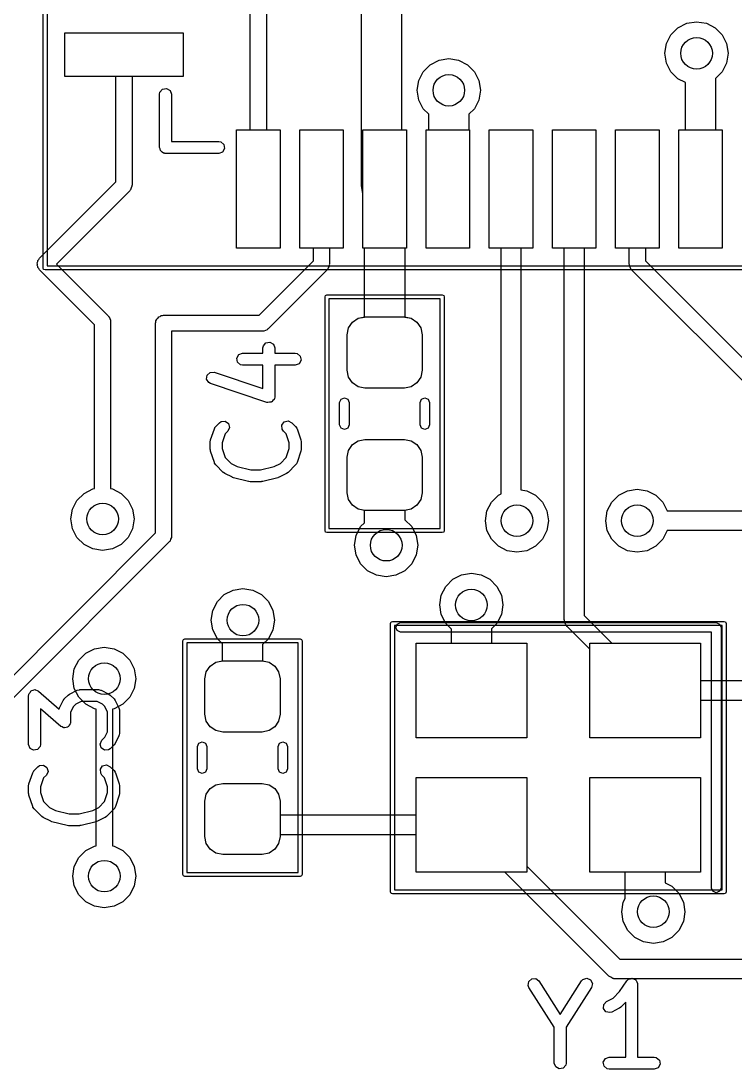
# Model space of a CAD drawing. Extents: x 96 to 198, y -147 to -47.
# Drawn here: x 132.69 to 141.74, y -132.94 to -119.67 of the extents above; entities that cross this region are included whole.
import ezdxf

# ---------------------------------------------------------------- set-up
doc = ezdxf.new("R2010")
doc.units = 0
doc.layers.add('BLACK', color=7, linetype='CONTINUOUS')

msp = doc.modelspace()

# ---------------------------------------------------------------- linework, layer by layer
at = {"layer": 'BLACK', "linetype": 'CONTINUOUS'}
for p, q in [((132.975, -122.8), (132.975, -109.4)), ((133.025, -109.425), (133.025, -122.775)), ((137.005, -121.759), (137.005, -117.364)), ((137.513, -117.872), (137.513, -121.05)), ((135.598, -121.05), (135.598, -118.3)), ((135.802, -118.342), (135.802, -121.05)), ((141.126, -119.702), (141.25, -119.682)), ((141.25, -119.682), (141.374, -119.702)), ((140.926, -119.847), (141.015, -119.759)), ((141.015, -119.759), (141.126, -119.702)), ((141.374, -119.702), (141.485, -119.759)), ((141.485, -119.759), (141.574, -119.847)), ((133.25, -120.375), (133.25, -119.825)), ((133.25, -119.825), (134.75, -119.825)), ((133.25, -120.375), (133.25, -119.825)), ((133.25, -119.825), (134.75, -119.825)), ((133.25, -120.375), (133.25, -119.825)), ((133.25, -119.825), (134.75, -119.825)), ((134.75, -119.825), (134.75, -120.375)), ((134.75, -119.825), (134.75, -120.375)), ((134.75, -119.825), (134.75, -120.375)), ((140.87, -119.959), (140.926, -119.847)), ((141.574, -119.847), (141.63, -119.959)), ((140.85, -120.082), (140.87, -119.959)), ((140.87, -120.206), (140.85, -120.082)), ((141.63, -119.959), (141.65, -120.082)), ((141.65, -120.082), (141.63, -120.206)), ((137.878, -120.227), (137.99, -120.17)), ((137.99, -120.17), (138.113, -120.15)), ((138.113, -120.15), (138.237, -120.17)), ((138.237, -120.17), (138.348, -120.227)), ((140.926, -120.318), (140.87, -120.206)), ((141.63, -120.206), (141.574, -120.318)), ((137.733, -120.427), (137.79, -120.315)), ((137.79, -120.315), (137.878, -120.227)), ((138.348, -120.227), (138.437, -120.315)), ((138.437, -120.315), (138.494, -120.427)), ((141.015, -120.406), (140.926, -120.318)), ((141.574, -120.318), (141.49, -120.401)), ((133.898, -120.375), (133.25, -120.375)), ((134.75, -120.375), (133.25, -120.375)), ((134.75, -120.375), (133.25, -120.375)), ((133.898, -121.708), (133.898, -120.375)), ((134.75, -120.375), (134.102, -120.375)), ((134.102, -120.375), (134.102, -121.75)), ((137.713, -120.55), (137.733, -120.427)), ((138.494, -120.427), (138.513, -120.55)), ((141.109, -120.454), (141.015, -120.406)), ((141.109, -121.05), (141.109, -120.454)), ((141.49, -120.401), (141.49, -121.05)), ((134.45, -120.6), (134.455, -120.574)), ((134.45, -121.275), (134.45, -120.6)), ((134.455, -120.574), (134.487, -120.535)), ((134.487, -120.535), (134.538, -120.526)), ((134.538, -120.526), (134.582, -120.552)), ((134.582, -120.552), (134.6, -120.6)), ((134.6, -120.6), (134.6, -121.2)), ((137.733, -120.674), (137.713, -120.55)), ((138.513, -120.55), (138.494, -120.674)), ((137.79, -120.786), (137.733, -120.674)), ((138.494, -120.674), (138.437, -120.786)), ((137.859, -120.855), (137.79, -120.786)), ((137.859, -121.05), (137.859, -120.855)), ((138.437, -120.786), (138.367, -120.855)), ((138.367, -120.855), (138.367, -121.05)), ((135.425, -122.55), (135.425, -121.05)), ((135.425, -121.05), (135.598, -121.05)), ((135.425, -122.55), (135.425, -121.05)), ((135.425, -121.05), (135.975, -121.05)), ((135.425, -122.55), (135.425, -121.05)), ((135.425, -121.05), (135.975, -121.05)), ((135.802, -121.05), (135.975, -121.05)), ((135.975, -121.05), (135.975, -122.55)), ((135.975, -121.05), (135.975, -122.55)), ((135.975, -121.05), (135.975, -122.55)), ((136.225, -122.55), (136.225, -121.05)), ((136.225, -121.05), (136.775, -121.05)), ((136.225, -122.55), (136.225, -121.05)), ((136.225, -121.05), (136.775, -121.05)), ((136.225, -122.55), (136.225, -121.05)), ((136.225, -121.05), (136.775, -121.05)), ((136.775, -121.05), (136.775, -122.55)), ((136.775, -121.05), (136.775, -122.55)), ((136.775, -121.05), (136.775, -122.55)), ((137.025, -122.55), (137.025, -121.05)), ((137.025, -121.05), (137.575, -121.05)), ((137.025, -122.55), (137.025, -121.05)), ((137.025, -121.05), (137.575, -121.05)), ((137.513, -121.05), (137.575, -121.05)), ((137.575, -121.05), (137.575, -122.55)), ((137.575, -121.05), (137.575, -122.55)), ((137.575, -121.05), (137.575, -122.55)), ((137.825, -122.55), (137.825, -121.05)), ((137.825, -121.05), (137.859, -121.05)), ((137.825, -122.55), (137.825, -121.05)), ((137.825, -121.05), (138.375, -121.05)), ((137.825, -122.55), (137.825, -121.05)), ((137.825, -121.05), (138.375, -121.05)), ((138.367, -121.05), (138.375, -121.05)), ((138.375, -121.05), (138.375, -122.55)), ((138.375, -121.05), (138.375, -122.55)), ((138.375, -121.05), (138.375, -122.55)), ((138.625, -122.55), (138.625, -121.05)), ((138.625, -121.05), (139.175, -121.05)), ((138.625, -122.55), (138.625, -121.05)), ((138.625, -121.05), (139.175, -121.05)), ((138.625, -122.55), (138.625, -121.05)), ((138.625, -121.05), (139.175, -121.05)), ((139.175, -121.05), (139.175, -122.55)), ((139.175, -121.05), (139.175, -122.55)), ((139.175, -121.05), (139.175, -122.55)), ((139.425, -122.55), (139.425, -121.05)), ((139.425, -121.05), (139.975, -121.05)), ((139.425, -122.55), (139.425, -121.05)), ((139.425, -121.05), (139.975, -121.05)), ((139.425, -122.55), (139.425, -121.05)), ((139.425, -121.05), (139.975, -121.05)), ((139.975, -121.05), (139.975, -122.55)), ((139.975, -121.05), (139.975, -122.55)), ((139.975, -121.05), (139.975, -122.55)), ((140.225, -122.55), (140.225, -121.05)), ((140.225, -121.05), (140.775, -121.05)), ((140.225, -122.55), (140.225, -121.05)), ((140.225, -121.05), (140.775, -121.05)), ((140.225, -122.55), (140.225, -121.05)), ((140.225, -121.05), (140.775, -121.05)), ((140.775, -121.05), (140.775, -122.55)), ((140.775, -121.05), (140.775, -122.55)), ((140.775, -121.05), (140.775, -122.55)), ((141.025, -122.55), (141.025, -121.05)), ((141.025, -121.05), (141.109, -121.05)), ((141.025, -122.55), (141.025, -121.05)), ((141.025, -121.05), (141.575, -121.05)), ((141.025, -122.55), (141.025, -121.05)), ((141.025, -121.05), (141.575, -121.05)), ((141.49, -121.05), (141.575, -121.05)), ((141.575, -121.05), (141.575, -122.55)), ((141.575, -121.05), (141.575, -122.55)), ((141.575, -121.05), (141.575, -122.55)), ((134.457, -121.293), (134.45, -121.275)), ((134.6, -121.2), (135.2, -121.2)), ((135.2, -121.2), (135.226, -121.205)), ((135.226, -121.205), (135.265, -121.237)), ((135.265, -121.237), (135.274, -121.288)), ((134.46, -121.312), (134.457, -121.293)), ((134.465, -121.317), (134.46, -121.312)), ((134.468, -121.323), (134.465, -121.317)), ((134.484, -121.333), (134.468, -121.323)), ((134.499, -121.345), (134.484, -121.333)), ((134.509, -121.347), (134.499, -121.345)), ((134.512, -121.349), (134.509, -121.347)), ((134.515, -121.348), (134.512, -121.349)), ((134.525, -121.35), (134.515, -121.348)), ((135.2, -121.35), (134.525, -121.35)), ((135.248, -121.332), (135.2, -121.35)), ((135.274, -121.288), (135.248, -121.332)), ((132.928, -122.678), (133.898, -121.708)), ((134.09, -121.787), (134.082, -121.81)), ((134.1, -121.766), (134.09, -121.787)), ((134.102, -121.75), (134.099, -121.758)), ((134.099, -121.758), (134.1, -121.766)), ((137.024, -121.856), (137.005, -121.759)), ((134.072, -121.822), (133.144, -122.75)), ((134.076, -121.815), (134.072, -121.822)), ((134.082, -121.81), (134.076, -121.815)), ((137.025, -121.857), (137.024, -121.856)), ((137.025, -122.55), (137.025, -121.857)), ((135.975, -122.55), (135.425, -122.55)), ((135.975, -122.55), (135.425, -122.55)), ((135.975, -122.55), (135.425, -122.55)), ((136.398, -122.55), (136.225, -122.55)), ((136.775, -122.55), (136.225, -122.55)), ((136.775, -122.55), (136.225, -122.55)), ((136.398, -122.711), (136.398, -122.55)), ((136.775, -122.55), (136.602, -122.55)), ((136.602, -122.55), (136.602, -122.753)), ((137.046, -122.55), (137.025, -122.55)), ((137.575, -122.55), (137.025, -122.55)), ((137.575, -122.55), (137.025, -122.55)), ((137.046, -123.421), (137.046, -122.55)), ((137.575, -122.55), (137.554, -122.55)), ((137.554, -122.55), (137.554, -123.421)), ((138.375, -122.55), (137.825, -122.55)), ((138.375, -122.55), (137.825, -122.55)), ((138.375, -122.55), (137.825, -122.55)), ((138.775, -122.55), (138.625, -122.55)), ((139.175, -122.55), (138.625, -122.55)), ((139.175, -122.55), (138.625, -122.55)), ((138.775, -125.659), (138.775, -122.55)), ((139.175, -122.55), (139.025, -122.55)), ((139.025, -122.55), (139.025, -125.608)), ((139.575, -122.55), (139.425, -122.55)), ((139.975, -122.55), (139.425, -122.55)), ((139.975, -122.55), (139.425, -122.55)), ((139.575, -127.25), (139.575, -122.55)), ((139.975, -122.55), (139.825, -122.55)), ((139.825, -122.55), (139.825, -127.198)), ((140.398, -122.55), (140.225, -122.55)), ((140.775, -122.55), (140.225, -122.55)), ((140.775, -122.55), (140.225, -122.55)), ((140.398, -122.753), (140.398, -122.55)), ((140.775, -122.55), (140.602, -122.55)), ((140.602, -122.55), (140.602, -122.711)), ((141.575, -122.55), (141.025, -122.55)), ((141.575, -122.55), (141.025, -122.55)), ((141.575, -122.55), (141.025, -122.55)), ((132.9, -122.734), (132.907, -122.72)), ((132.902, -122.75), (132.9, -122.734)), ((132.907, -122.72), (132.909, -122.704)), ((132.909, -122.704), (132.921, -122.692)), ((132.921, -122.692), (132.928, -122.678)), ((135.711, -123.398), (136.398, -122.711)), ((140.602, -122.711), (145.789, -127.898)), ((132.9, -122.766), (132.902, -122.75)), ((132.907, -122.78), (132.9, -122.766)), ((132.909, -122.796), (132.907, -122.78)), ((132.921, -122.808), (132.909, -122.796)), ((132.928, -122.822), (132.921, -122.808)), ((133.626, -123.52), (132.928, -122.822)), ((132.982, -122.818), (132.975, -122.8)), ((133, -122.825), (132.982, -122.818)), ((146.4, -122.825), (133, -122.825)), ((133.025, -122.775), (146.375, -122.775)), ((133.144, -122.75), (133.8, -123.406)), ((136.572, -122.825), (135.825, -123.572)), ((136.576, -122.818), (136.572, -122.825)), ((136.582, -122.813), (136.576, -122.818)), ((136.59, -122.79), (136.582, -122.813)), ((136.6, -122.769), (136.59, -122.79)), ((136.602, -122.753), (136.599, -122.761)), ((136.599, -122.761), (136.6, -122.769)), ((140.401, -122.761), (140.398, -122.753)), ((140.4, -122.769), (140.401, -122.761)), ((140.41, -122.79), (140.4, -122.769)), ((140.418, -122.813), (140.41, -122.79)), ((140.424, -122.818), (140.418, -122.813)), ((140.428, -122.825), (140.424, -122.818)), ((145.675, -128.072), (140.428, -122.825)), ((136.545, -123.165), (136.552, -123.147)), ((136.545, -126.125), (136.545, -123.165)), ((136.552, -123.147), (136.57, -123.14)), ((136.57, -123.14), (138.03, -123.14)), ((136.595, -123.19), (136.595, -126.1)), ((138.005, -123.19), (136.595, -123.19)), ((138.005, -126.1), (138.005, -123.19)), ((138.03, -123.14), (138.048, -123.147)), ((138.048, -123.147), (138.055, -123.165)), ((138.055, -123.165), (138.055, -126.125)), ((134.485, -123.403), (134.5, -123.398)), ((134.5, -123.398), (135.711, -123.398)), ((133.626, -125.594), (133.626, -123.52)), ((133.8, -123.406), (133.804, -123.413)), ((133.804, -123.413), (133.81, -123.418)), ((133.81, -123.418), (133.818, -123.441)), ((133.818, -123.441), (133.828, -123.462)), ((133.828, -123.462), (133.827, -123.47)), ((133.827, -123.47), (133.83, -123.478)), ((133.83, -123.478), (133.83, -125.594)), ((134.398, -123.5), (134.403, -123.485)), ((134.398, -126.155), (134.398, -123.5)), ((134.403, -123.469), (134.413, -123.456)), ((134.403, -123.485), (134.403, -123.469)), ((134.413, -123.456), (134.418, -123.44)), ((134.418, -123.44), (134.431, -123.431)), ((134.431, -123.431), (134.44, -123.418)), ((134.44, -123.418), (134.456, -123.413)), ((134.456, -123.413), (134.469, -123.403)), ((134.469, -123.403), (134.485, -123.403)), ((136.842, -123.559), (136.891, -123.486)), ((136.842, -123.559), (136.891, -123.486)), ((136.842, -123.559), (136.891, -123.486)), ((136.891, -123.486), (136.964, -123.437)), ((136.891, -123.486), (136.964, -123.437)), ((136.891, -123.486), (136.964, -123.437)), ((136.964, -123.437), (137.05, -123.42)), ((136.964, -123.437), (137.05, -123.42)), ((136.964, -123.437), (137.046, -123.421)), ((137.05, -123.42), (137.55, -123.42)), ((137.05, -123.42), (137.55, -123.42)), ((137.55, -123.42), (137.636, -123.437)), ((137.55, -123.42), (137.636, -123.437)), ((137.554, -123.421), (137.636, -123.437)), ((137.636, -123.437), (137.709, -123.486)), ((137.636, -123.437), (137.709, -123.486)), ((137.636, -123.437), (137.709, -123.486)), ((137.709, -123.486), (137.758, -123.559)), ((137.709, -123.486), (137.758, -123.559)), ((137.709, -123.486), (137.758, -123.559)), ((135.753, -123.602), (134.602, -123.602)), ((134.602, -123.602), (134.602, -126.197)), ((135.761, -123.599), (135.753, -123.602)), ((135.769, -123.6), (135.761, -123.599)), ((135.79, -123.59), (135.769, -123.6)), ((135.813, -123.582), (135.79, -123.59)), ((135.818, -123.576), (135.813, -123.582)), ((135.825, -123.572), (135.818, -123.576)), ((136.825, -123.645), (136.842, -123.559)), ((136.825, -123.645), (136.842, -123.559)), ((136.825, -123.645), (136.842, -123.559)), ((136.825, -124.095), (136.825, -123.645)), ((136.825, -124.095), (136.825, -123.645)), ((136.825, -124.095), (136.825, -123.645)), ((137.758, -123.559), (137.775, -123.645)), ((137.758, -123.559), (137.775, -123.645)), ((137.758, -123.559), (137.775, -123.645)), ((137.775, -123.645), (137.775, -124.095)), ((137.775, -123.645), (137.775, -124.095)), ((137.775, -123.645), (137.775, -124.095)), ((135.759, -123.812), (135.764, -123.786)), ((135.764, -123.786), (135.797, -123.747)), ((135.797, -123.747), (135.847, -123.738)), ((135.847, -123.738), (135.892, -123.763)), ((135.892, -123.763), (135.909, -123.812)), ((135.427, -123.941), (135.453, -123.897)), ((135.453, -123.897), (135.501, -123.88)), ((135.501, -123.88), (135.759, -123.88)), ((135.759, -123.88), (135.759, -123.812)), ((135.909, -123.812), (135.909, -123.88)), ((135.909, -123.88), (136.167, -123.88)), ((136.167, -123.88), (136.193, -123.884)), ((136.193, -123.884), (136.232, -123.917)), ((136.232, -123.917), (136.241, -123.968)), ((135.436, -123.992), (135.427, -123.941)), ((135.475, -124.025), (135.436, -123.992)), ((135.501, -124.03), (135.475, -124.025)), ((135.759, -124.03), (135.501, -124.03)), ((135.759, -124.327), (135.759, -124.03)), ((136.167, -124.03), (135.909, -124.03)), ((135.909, -124.03), (135.909, -124.431)), ((136.216, -124.012), (136.167, -124.03)), ((136.241, -123.968), (136.216, -124.012)), ((135.046, -124.208), (135.054, -124.157)), ((135.054, -124.157), (135.092, -124.123)), ((135.092, -124.123), (135.143, -124.121)), ((135.143, -124.121), (135.759, -124.327)), ((136.842, -124.181), (136.825, -124.095)), ((136.842, -124.181), (136.825, -124.095)), ((136.842, -124.181), (136.825, -124.095)), ((136.891, -124.254), (136.842, -124.181)), ((136.891, -124.254), (136.842, -124.181)), ((136.891, -124.254), (136.842, -124.181)), ((137.758, -124.181), (137.709, -124.254)), ((137.758, -124.181), (137.709, -124.254)), ((137.758, -124.181), (137.709, -124.254)), ((137.775, -124.095), (137.758, -124.181)), ((137.775, -124.095), (137.758, -124.181)), ((137.775, -124.095), (137.758, -124.181)), ((135.073, -124.251), (135.046, -124.208)), ((135.096, -124.264), (135.073, -124.251)), ((135.81, -124.502), (135.096, -124.264)), ((136.964, -124.303), (136.891, -124.254)), ((136.964, -124.303), (136.891, -124.254)), ((136.964, -124.303), (136.891, -124.254)), ((137.05, -124.32), (136.964, -124.303)), ((137.05, -124.32), (136.964, -124.303)), ((137.05, -124.32), (136.964, -124.303)), ((137.55, -124.32), (137.05, -124.32)), ((137.55, -124.32), (137.05, -124.32)), ((137.55, -124.32), (137.05, -124.32)), ((137.636, -124.303), (137.55, -124.32)), ((137.636, -124.303), (137.55, -124.32)), ((137.636, -124.303), (137.55, -124.32)), ((137.709, -124.254), (137.636, -124.303)), ((137.709, -124.254), (137.636, -124.303)), ((137.709, -124.254), (137.636, -124.303)), ((135.901, -124.461), (135.9, -124.466)), ((135.905, -124.456), (135.901, -124.461)), ((135.909, -124.431), (135.905, -124.456)), ((136.73, -124.504), (136.748, -124.462)), ((136.748, -124.462), (136.79, -124.444)), ((136.79, -124.444), (136.832, -124.462)), ((136.832, -124.462), (136.85, -124.504)), ((137.75, -124.504), (137.768, -124.462)), ((137.768, -124.462), (137.81, -124.444)), ((137.81, -124.444), (137.852, -124.462)), ((137.852, -124.462), (137.87, -124.504)), ((135.816, -124.502), (135.81, -124.502)), ((135.821, -124.505), (135.816, -124.502)), ((135.841, -124.501), (135.821, -124.505)), ((135.862, -124.5), (135.841, -124.501)), ((135.866, -124.497), (135.862, -124.5)), ((135.872, -124.496), (135.866, -124.497)), ((135.885, -124.48), (135.872, -124.496)), ((135.9, -124.466), (135.885, -124.48)), ((136.73, -124.786), (136.73, -124.504)), ((136.85, -124.504), (136.85, -124.786)), ((137.75, -124.786), (137.75, -124.504)), ((137.87, -124.504), (137.87, -124.786)), ((135.096, -124.978), (135.144, -124.836)), ((135.144, -124.836), (135.156, -124.813)), ((135.156, -124.813), (135.16, -124.81)), ((135.16, -124.81), (135.162, -124.806)), ((135.162, -124.806), (135.21, -124.759)), ((135.21, -124.759), (135.231, -124.744)), ((135.231, -124.744), (135.282, -124.739)), ((135.282, -124.739), (135.324, -124.769)), ((135.337, -124.818), (135.316, -124.865)), ((135.324, -124.769), (135.337, -124.818)), ((136, -124.792), (136.029, -124.75)), ((136.004, -124.843), (136, -124.792)), ((136.019, -124.865), (136.004, -124.843)), ((136.029, -124.75), (136.079, -124.737)), ((136.079, -124.737), (136.125, -124.759)), ((136.125, -124.759), (136.173, -124.806)), ((136.173, -124.806), (136.188, -124.828)), ((136.188, -124.828), (136.188, -124.832)), ((136.188, -124.832), (136.191, -124.836)), ((136.191, -124.836), (136.239, -124.978)), ((136.748, -124.828), (136.73, -124.786)), ((136.79, -124.846), (136.748, -124.828)), ((136.832, -124.828), (136.79, -124.846)), ((136.85, -124.786), (136.832, -124.828)), ((137.768, -124.828), (137.75, -124.786)), ((137.81, -124.846), (137.768, -124.828)), ((137.852, -124.828), (137.81, -124.846)), ((137.87, -124.786), (137.852, -124.828)), ((135.092, -125.002), (135.096, -124.98)), ((135.096, -124.98), (135.096, -124.978)), ((135.281, -124.9), (135.242, -125.014)), ((135.316, -124.865), (135.281, -124.9)), ((136.054, -124.9), (136.019, -124.865)), ((136.092, -125.014), (136.054, -124.9)), ((136.239, -124.978), (136.242, -125.001)), ((136.891, -125.036), (136.964, -124.987)), ((136.891, -125.036), (136.964, -124.987)), ((136.891, -125.036), (136.964, -124.987)), ((136.964, -124.987), (137.05, -124.97)), ((136.964, -124.987), (137.05, -124.97)), ((136.964, -124.987), (137.05, -124.97)), ((137.05, -124.97), (137.55, -124.97)), ((137.05, -124.97), (137.55, -124.97)), ((137.05, -124.97), (137.55, -124.97)), ((137.55, -124.97), (137.636, -124.987)), ((137.55, -124.97), (137.636, -124.987)), ((137.55, -124.97), (137.636, -124.987)), ((137.636, -124.987), (137.709, -125.036)), ((137.636, -124.987), (137.709, -125.036)), ((137.636, -124.987), (137.709, -125.036)), ((135.092, -125.097), (135.092, -125.002)), ((135.093, -125.099), (135.092, -125.097)), ((135.096, -125.121), (135.093, -125.099)), ((135.144, -125.264), (135.096, -125.121)), ((135.242, -125.014), (135.242, -125.085)), ((135.242, -125.085), (135.281, -125.2)), ((136.054, -125.2), (136.092, -125.085)), ((136.092, -125.085), (136.092, -125.014)), ((136.239, -125.121), (136.191, -125.264)), ((136.242, -125.097), (136.238, -125.119)), ((136.238, -125.119), (136.239, -125.121)), ((136.242, -125.001), (136.242, -125.002)), ((136.242, -125.002), (136.242, -125.097)), ((136.825, -125.195), (136.842, -125.109)), ((136.825, -125.195), (136.842, -125.109)), ((136.825, -125.195), (136.842, -125.109)), ((136.842, -125.109), (136.891, -125.036)), ((136.842, -125.109), (136.891, -125.036)), ((136.842, -125.109), (136.891, -125.036)), ((137.709, -125.036), (137.758, -125.109)), ((137.709, -125.036), (137.758, -125.109)), ((137.709, -125.036), (137.758, -125.109)), ((137.758, -125.109), (137.775, -125.195)), ((137.758, -125.109), (137.775, -125.195)), ((137.758, -125.109), (137.775, -125.195)), ((135.281, -125.2), (135.355, -125.274)), ((135.98, -125.274), (136.054, -125.2)), ((136.825, -125.645), (136.825, -125.195)), ((136.825, -125.645), (136.825, -125.195)), ((136.825, -125.645), (136.825, -125.195)), ((137.775, -125.195), (137.775, -125.645)), ((137.775, -125.195), (137.775, -125.645)), ((137.775, -125.195), (137.775, -125.645)), ((135.147, -125.267), (135.144, -125.264)), ((135.147, -125.272), (135.147, -125.267)), ((135.162, -125.293), (135.147, -125.272)), ((135.257, -125.389), (135.162, -125.293)), ((135.259, -125.389), (135.257, -125.389)), ((135.277, -125.403), (135.259, -125.389)), ((135.355, -125.274), (135.432, -125.312)), ((135.432, -125.312), (135.605, -125.356)), ((135.605, -125.356), (135.73, -125.356)), ((135.73, -125.356), (135.903, -125.312)), ((135.903, -125.312), (135.98, -125.274)), ((136.078, -125.389), (136.059, -125.401)), ((136.173, -125.293), (136.078, -125.389)), ((136.175, -125.289), (136.173, -125.293)), ((136.179, -125.287), (136.175, -125.289)), ((136.191, -125.264), (136.179, -125.287)), ((135.372, -125.45), (135.277, -125.403)), ((135.375, -125.451), (135.372, -125.45)), ((135.387, -125.456), (135.375, -125.451)), ((135.578, -125.503), (135.387, -125.456)), ((135.581, -125.503), (135.578, -125.503)), ((135.596, -125.506), (135.581, -125.503)), ((135.739, -125.506), (135.596, -125.506)), ((135.742, -125.505), (135.739, -125.506)), ((135.757, -125.503), (135.742, -125.505)), ((135.947, -125.456), (135.757, -125.503)), ((135.95, -125.454), (135.947, -125.456)), ((135.963, -125.45), (135.95, -125.454)), ((136.058, -125.403), (135.963, -125.45)), ((136.059, -125.401), (136.058, -125.403)), ((133.404, -125.743), (133.493, -125.654)), ((133.493, -125.654), (133.604, -125.598)), ((133.604, -125.598), (133.626, -125.594)), ((133.83, -125.594), (133.852, -125.598)), ((133.852, -125.598), (133.963, -125.654)), ((133.963, -125.654), (134.052, -125.743)), ((136.842, -125.731), (136.825, -125.645)), ((136.842, -125.731), (136.825, -125.645)), ((136.842, -125.731), (136.825, -125.645)), ((137.775, -125.645), (137.758, -125.731)), ((137.775, -125.645), (137.758, -125.731)), ((137.775, -125.645), (137.758, -125.731)), ((139.025, -125.608), (139.099, -125.62)), ((139.099, -125.62), (139.211, -125.676)), ((140.265, -125.676), (140.376, -125.62)), ((140.376, -125.62), (140.5, -125.6)), ((140.5, -125.6), (140.624, -125.62)), ((140.624, -125.62), (140.735, -125.676)), ((133.348, -125.854), (133.404, -125.743)), ((134.052, -125.743), (134.108, -125.854)), ((136.891, -125.804), (136.842, -125.731)), ((136.891, -125.804), (136.842, -125.731)), ((136.891, -125.804), (136.842, -125.731)), ((137.758, -125.731), (137.709, -125.804)), ((137.758, -125.731), (137.709, -125.804)), ((137.758, -125.731), (137.709, -125.804)), ((138.595, -125.876), (138.652, -125.765)), ((138.652, -125.765), (138.74, -125.676)), ((138.74, -125.676), (138.775, -125.659)), ((139.211, -125.676), (139.299, -125.765)), ((139.299, -125.765), (139.356, -125.876)), ((140.12, -125.876), (140.176, -125.765)), ((140.176, -125.765), (140.265, -125.676)), ((140.735, -125.676), (140.824, -125.765)), ((140.824, -125.765), (140.88, -125.875)), ((133.328, -125.978), (133.348, -125.854)), ((134.108, -125.854), (134.128, -125.978)), ((136.964, -125.853), (136.891, -125.804)), ((136.964, -125.853), (136.891, -125.804)), ((136.964, -125.853), (136.891, -125.804)), ((137.046, -125.869), (136.964, -125.853)), ((137.05, -125.87), (136.964, -125.853)), ((137.05, -125.87), (136.964, -125.853)), ((137.046, -126.025), (137.046, -125.869)), ((137.55, -125.87), (137.05, -125.87)), ((137.55, -125.87), (137.05, -125.87)), ((137.636, -125.853), (137.55, -125.87)), ((137.636, -125.853), (137.55, -125.87)), ((137.636, -125.853), (137.554, -125.869)), ((137.554, -125.869), (137.554, -125.986)), ((137.709, -125.804), (137.636, -125.853)), ((137.709, -125.804), (137.636, -125.853)), ((137.709, -125.804), (137.636, -125.853)), ((138.576, -126), (138.595, -125.876)), ((139.356, -125.876), (139.375, -126)), ((140.1, -126), (140.12, -125.876)), ((140.88, -125.875), (143, -125.875)), ((133.348, -126.102), (133.328, -125.978)), ((134.128, -125.978), (134.108, -126.102)), ((136.996, -126.075), (137.046, -126.025)), ((137.554, -125.986), (137.555, -125.987)), ((137.555, -125.987), (137.643, -126.075)), ((138.595, -126.124), (138.576, -126)), ((139.375, -126), (139.356, -126.124)), ((140.12, -126.124), (140.1, -126)), ((132.396, -128.158), (134.398, -126.155)), ((133.404, -126.213), (133.348, -126.102)), ((134.108, -126.102), (134.052, -126.213)), ((136.552, -126.143), (136.545, -126.125)), ((136.57, -126.15), (136.552, -126.143)), ((138.03, -126.15), (136.57, -126.15)), ((136.595, -126.1), (138.005, -126.1)), ((136.92, -126.31), (136.939, -126.187)), ((136.939, -126.187), (136.996, -126.075)), ((137.643, -126.075), (137.7, -126.187)), ((137.7, -126.187), (137.72, -126.31)), ((138.048, -126.143), (138.03, -126.15)), ((138.055, -126.125), (138.048, -126.143)), ((138.652, -126.235), (138.595, -126.124)), ((139.356, -126.124), (139.299, -126.235)), ((140.176, -126.235), (140.12, -126.124)), ((140.88, -126.125), (140.824, -126.235)), ((142.948, -126.125), (140.88, -126.125)), ((134.572, -126.269), (132.54, -128.301)), ((133.493, -126.302), (133.404, -126.213)), ((133.604, -126.358), (133.493, -126.302)), ((133.963, -126.302), (133.852, -126.358)), ((134.052, -126.213), (133.963, -126.302)), ((134.576, -126.262), (134.572, -126.269)), ((134.582, -126.257), (134.576, -126.262)), ((134.59, -126.235), (134.582, -126.257)), ((134.6, -126.213), (134.59, -126.235)), ((134.602, -126.197), (134.599, -126.205)), ((134.599, -126.205), (134.6, -126.213)), ((136.939, -126.434), (136.92, -126.31)), ((137.72, -126.31), (137.7, -126.434)), ((138.74, -126.324), (138.652, -126.235)), ((139.299, -126.235), (139.211, -126.324)), ((140.265, -126.324), (140.176, -126.235)), ((140.824, -126.235), (140.735, -126.324)), ((133.728, -126.378), (133.604, -126.358)), ((133.852, -126.358), (133.728, -126.378)), ((136.996, -126.545), (136.939, -126.434)), ((137.7, -126.434), (137.643, -126.545)), ((138.852, -126.38), (138.74, -126.324)), ((138.975, -126.4), (138.852, -126.38)), ((139.099, -126.38), (138.975, -126.4)), ((139.211, -126.324), (139.099, -126.38)), ((140.376, -126.38), (140.265, -126.324)), ((140.5, -126.4), (140.376, -126.38)), ((140.624, -126.38), (140.5, -126.4)), ((140.735, -126.324), (140.624, -126.38)), ((137.084, -126.634), (136.996, -126.545)), ((137.643, -126.545), (137.555, -126.634)), ((137.196, -126.691), (137.084, -126.634)), ((137.32, -126.71), (137.196, -126.691)), ((137.443, -126.691), (137.32, -126.71)), ((137.555, -126.634), (137.443, -126.691)), ((138.163, -126.742), (138.275, -126.685)), ((138.275, -126.685), (138.398, -126.666)), ((138.398, -126.666), (138.522, -126.685)), ((138.522, -126.685), (138.633, -126.742)), ((138.018, -126.942), (138.075, -126.831)), ((138.075, -126.831), (138.163, -126.742)), ((138.633, -126.742), (138.722, -126.831)), ((138.722, -126.831), (138.779, -126.942)), ((135.182, -127.024), (135.27, -126.936)), ((135.27, -126.936), (135.382, -126.879)), ((135.382, -126.879), (135.505, -126.859)), ((135.505, -126.859), (135.629, -126.879)), ((135.629, -126.879), (135.74, -126.936)), ((135.74, -126.936), (135.829, -127.024)), ((137.998, -127.066), (138.018, -126.942)), ((138.779, -126.942), (138.798, -127.066)), ((135.125, -127.136), (135.182, -127.024)), ((135.829, -127.024), (135.886, -127.136)), ((138.018, -127.189), (137.998, -127.066)), ((138.798, -127.066), (138.779, -127.189)), ((135.105, -127.259), (135.125, -127.136)), ((135.886, -127.136), (135.905, -127.259)), ((138.075, -127.301), (138.018, -127.189)), ((138.779, -127.189), (138.722, -127.301)), ((139.825, -127.198), (140.177, -127.55)), ((135.125, -127.383), (135.105, -127.259)), ((135.905, -127.259), (135.886, -127.383)), ((137.375, -127.3), (137.382, -127.282)), ((137.375, -130.7), (137.375, -127.3)), ((137.382, -127.282), (137.4, -127.275)), ((137.4, -127.275), (141.6, -127.275)), ((137.425, -127.325), (137.425, -130.675)), ((141.575, -127.325), (137.425, -127.325)), ((137.44, -127.35), (137.458, -127.308)), ((137.458, -127.392), (137.44, -127.35)), ((137.458, -127.308), (137.5, -127.29)), ((137.5, -127.29), (141.5, -127.29)), ((138.146, -127.372), (138.075, -127.301)), ((138.146, -127.55), (138.146, -127.372)), ((138.722, -127.301), (138.654, -127.369)), ((138.654, -127.369), (138.654, -127.55)), ((139.584, -127.28), (139.575, -127.25)), ((139.59, -127.31), (139.584, -127.28)), ((139.594, -127.315), (139.59, -127.31)), ((139.595, -127.318), (139.594, -127.315)), ((139.598, -127.321), (139.595, -127.318)), ((139.612, -127.338), (139.598, -127.321)), ((139.9, -127.627), (139.612, -127.338)), ((141.5, -127.29), (141.542, -127.308)), ((141.542, -127.308), (141.56, -127.35)), ((141.56, -127.35), (141.56, -130.65)), ((141.575, -130.675), (141.575, -127.325)), ((141.6, -127.275), (141.618, -127.282)), ((141.618, -127.282), (141.625, -127.3)), ((141.625, -127.3), (141.625, -130.7)), ((134.745, -127.52), (134.752, -127.502)), ((134.752, -127.502), (134.77, -127.495)), ((134.77, -127.495), (136.23, -127.495)), ((135.182, -127.494), (135.125, -127.383)), ((135.246, -127.559), (135.182, -127.494)), ((135.829, -127.494), (135.754, -127.569)), ((135.886, -127.383), (135.829, -127.494)), ((136.23, -127.495), (136.248, -127.502)), ((136.248, -127.502), (136.255, -127.52)), ((137.5, -127.41), (137.458, -127.392)), ((141.44, -127.41), (137.5, -127.41)), ((141.44, -130.65), (141.44, -127.41)), ((133.515, -127.676), (133.626, -127.62)), ((133.626, -127.62), (133.75, -127.6)), ((133.75, -127.6), (133.874, -127.62)), ((133.874, -127.62), (133.985, -127.676)), ((134.745, -130.48), (134.745, -127.52)), ((134.795, -127.545), (134.795, -130.455)), ((136.205, -127.545), (134.795, -127.545)), ((135.246, -127.776), (135.246, -127.559)), ((135.754, -127.569), (135.754, -127.776)), ((136.205, -130.455), (136.205, -127.545)), ((136.255, -127.52), (136.255, -130.48)), ((137.7, -128.75), (137.7, -127.55)), ((137.7, -127.55), (138.146, -127.55)), ((137.7, -128.75), (137.7, -127.55)), ((137.7, -127.55), (139.1, -127.55)), ((137.7, -128.75), (137.7, -127.55)), ((137.7, -127.55), (139.1, -127.55)), ((138.654, -127.55), (139.1, -127.55)), ((139.1, -127.55), (139.1, -128.75)), ((139.1, -127.55), (139.1, -128.75)), ((139.1, -127.55), (139.1, -128.75)), ((139.9, -128.75), (139.9, -127.55)), ((139.9, -127.55), (141.3, -127.55)), ((139.9, -128.75), (139.9, -127.55)), ((139.9, -127.55), (141.3, -127.55)), ((139.9, -128.75), (139.9, -127.627)), ((140.177, -127.55), (141.3, -127.55)), ((141.3, -127.55), (141.3, -128.025)), ((141.3, -127.55), (141.3, -128.75)), ((141.3, -127.55), (141.3, -128.75)), ((133.37, -127.876), (133.426, -127.765)), ((133.426, -127.765), (133.515, -127.676)), ((133.985, -127.676), (134.074, -127.765)), ((134.074, -127.765), (134.13, -127.876)), ((135.164, -127.792), (135.25, -127.775)), ((135.164, -127.792), (135.25, -127.775)), ((135.164, -127.792), (135.246, -127.776)), ((135.25, -127.775), (135.75, -127.775)), ((135.25, -127.775), (135.75, -127.775)), ((135.75, -127.775), (135.836, -127.792)), ((135.75, -127.775), (135.836, -127.792)), ((135.754, -127.776), (135.836, -127.792)), ((133.35, -128), (133.37, -127.876)), ((134.13, -127.876), (134.15, -128)), ((135.042, -127.914), (135.091, -127.841)), ((135.042, -127.914), (135.091, -127.841)), ((135.042, -127.914), (135.091, -127.841)), ((135.091, -127.841), (135.164, -127.792)), ((135.091, -127.841), (135.164, -127.792)), ((135.091, -127.841), (135.164, -127.792)), ((135.836, -127.792), (135.909, -127.841)), ((135.836, -127.792), (135.909, -127.841)), ((135.836, -127.792), (135.909, -127.841)), ((135.909, -127.841), (135.958, -127.914)), ((135.909, -127.841), (135.958, -127.914)), ((135.909, -127.841), (135.958, -127.914)), ((133.37, -128.124), (133.35, -128)), ((134.15, -128), (134.13, -128.124)), ((135.025, -128), (135.042, -127.914)), ((135.025, -128), (135.042, -127.914)), ((135.025, -128), (135.042, -127.914)), ((135.025, -128.45), (135.025, -128)), ((135.025, -128.45), (135.025, -128)), ((135.025, -128.45), (135.025, -128)), ((135.958, -127.914), (135.975, -128)), ((135.958, -127.914), (135.975, -128)), ((135.958, -127.914), (135.975, -128)), ((135.975, -128), (135.975, -128.45)), ((135.975, -128), (135.975, -128.45)), ((135.975, -128), (135.975, -128.45)), ((141.3, -128.025), (143.025, -128.025)), ((132.797, -128.189), (132.81, -128.173)), ((132.81, -128.173), (132.82, -128.156)), ((132.82, -128.156), (132.826, -128.154)), ((132.826, -128.154), (132.83, -128.149)), ((132.83, -128.149), (132.85, -128.146)), ((132.85, -128.146), (132.869, -128.139)), ((132.869, -128.139), (132.875, -128.141)), ((132.875, -128.141), (132.88, -128.14)), ((132.88, -128.14), (132.898, -128.151)), ((132.898, -128.151), (132.917, -128.158)), ((132.917, -128.158), (133.177, -128.385)), ((133.31, -128.195), (133.405, -128.147)), ((133.426, -128.235), (133.37, -128.124)), ((133.405, -128.147), (133.43, -128.14)), ((133.43, -128.14), (133.435, -128.141)), ((133.435, -128.141), (133.439, -128.139)), ((133.439, -128.139), (133.677, -128.139)), ((133.677, -128.139), (133.703, -128.144)), ((133.703, -128.144), (133.706, -128.147)), ((133.706, -128.147), (133.71, -128.147)), ((133.71, -128.147), (133.806, -128.195)), ((134.13, -128.124), (134.074, -128.235)), ((132.792, -128.214), (132.794, -128.203)), ((132.792, -128.833), (132.792, -128.214)), ((132.794, -128.2), (132.795, -128.197)), ((132.794, -128.203), (132.794, -128.2)), ((132.795, -128.197), (132.797, -128.189)), ((133.181, -128.371), (133.229, -128.276)), ((133.229, -128.276), (133.242, -128.258)), ((133.242, -128.258), (133.243, -128.256)), ((133.243, -128.256), (133.291, -128.209)), ((133.291, -128.209), (133.309, -128.196)), ((133.309, -128.196), (133.31, -128.195)), ((133.457, -128.289), (133.388, -128.324)), ((133.515, -128.324), (133.426, -128.235)), ((133.659, -128.289), (133.457, -128.289)), ((133.728, -128.324), (133.659, -128.289)), ((133.806, -128.195), (133.824, -128.208)), ((133.824, -128.208), (133.825, -128.209)), ((133.825, -128.209), (133.873, -128.256)), ((133.873, -128.256), (133.886, -128.275)), ((133.886, -128.275), (133.887, -128.276)), ((133.887, -128.276), (133.934, -128.371)), ((134.074, -128.235), (133.985, -128.324)), ((143.025, -128.275), (141.3, -128.275)), ((141.3, -128.275), (141.3, -128.75)), ((133.199, -128.604), (132.942, -128.38)), ((132.942, -128.38), (132.942, -128.833)), ((133.177, -128.385), (133.178, -128.379)), ((133.178, -128.379), (133.181, -128.376)), ((133.181, -128.376), (133.181, -128.371)), ((133.358, -128.354), (133.323, -128.422)), ((133.323, -128.422), (133.323, -128.548)), ((133.388, -128.324), (133.358, -128.354)), ((133.626, -128.38), (133.515, -128.324)), ((133.648, -128.384), (133.626, -128.38)), ((133.648, -130.116), (133.648, -128.384)), ((133.758, -128.354), (133.728, -128.324)), ((133.792, -128.422), (133.758, -128.354)), ((133.792, -128.673), (133.792, -128.422)), ((133.874, -128.38), (133.852, -128.384)), ((133.852, -128.384), (133.852, -130.116)), ((133.985, -128.324), (133.874, -128.38)), ((133.934, -128.371), (133.942, -128.396)), ((133.942, -128.396), (133.941, -128.401)), ((133.941, -128.401), (133.942, -128.405)), ((133.942, -128.405), (133.942, -128.69)), ((133.319, -128.573), (133.306, -128.589)), ((133.32, -128.565), (133.319, -128.573)), ((133.322, -128.562), (133.32, -128.565)), ((133.323, -128.548), (133.321, -128.559)), ((133.321, -128.559), (133.322, -128.562)), ((135.042, -128.536), (135.025, -128.45)), ((135.042, -128.536), (135.025, -128.45)), ((135.042, -128.536), (135.025, -128.45)), ((135.091, -128.609), (135.042, -128.536)), ((135.091, -128.609), (135.042, -128.536)), ((135.091, -128.609), (135.042, -128.536)), ((135.958, -128.536), (135.909, -128.609)), ((135.958, -128.536), (135.909, -128.609)), ((135.958, -128.536), (135.909, -128.609)), ((135.975, -128.45), (135.958, -128.536)), ((135.975, -128.45), (135.958, -128.536)), ((135.975, -128.45), (135.958, -128.536)), ((133.218, -128.611), (133.199, -128.604)), ((133.235, -128.621), (133.218, -128.611)), ((133.241, -128.62), (133.235, -128.621)), ((133.247, -128.623), (133.241, -128.62)), ((133.266, -128.616), (133.247, -128.623)), ((133.286, -128.613), (133.266, -128.616)), ((133.29, -128.608), (133.286, -128.613)), ((133.295, -128.606), (133.29, -128.608)), ((133.306, -128.589), (133.295, -128.606)), ((133.758, -128.741), (133.792, -128.673)), ((133.942, -128.69), (133.938, -128.716)), ((135.164, -128.658), (135.091, -128.609)), ((135.164, -128.658), (135.091, -128.609)), ((135.164, -128.658), (135.091, -128.609)), ((135.25, -128.675), (135.164, -128.658)), ((135.25, -128.675), (135.164, -128.658)), ((135.25, -128.675), (135.164, -128.658)), ((135.75, -128.675), (135.25, -128.675)), ((135.75, -128.675), (135.25, -128.675)), ((135.75, -128.675), (135.25, -128.675)), ((135.836, -128.658), (135.75, -128.675)), ((135.836, -128.658), (135.75, -128.675)), ((135.836, -128.658), (135.75, -128.675)), ((135.909, -128.609), (135.836, -128.658)), ((135.909, -128.609), (135.836, -128.658)), ((135.909, -128.609), (135.836, -128.658)), ((132.81, -128.882), (132.792, -128.833)), ((132.942, -128.833), (132.938, -128.859)), ((133.697, -128.827), (133.719, -128.78)), ((133.711, -128.876), (133.697, -128.827)), ((133.719, -128.78), (133.758, -128.741)), ((133.873, -128.839), (133.825, -128.886)), ((133.887, -128.819), (133.873, -128.837)), ((133.873, -128.837), (133.873, -128.839)), ((133.934, -128.724), (133.887, -128.819)), ((133.935, -128.72), (133.934, -128.724)), ((133.938, -128.716), (133.935, -128.72)), ((134.93, -128.859), (134.948, -128.817)), ((134.948, -128.817), (134.99, -128.799)), ((134.99, -128.799), (135.032, -128.817)), ((135.032, -128.817), (135.05, -128.859)), ((135.95, -128.859), (135.968, -128.817)), ((135.968, -128.817), (136.01, -128.799)), ((136.01, -128.799), (136.052, -128.817)), ((136.052, -128.817), (136.07, -128.859)), ((139.1, -128.75), (137.7, -128.75)), ((139.1, -128.75), (137.7, -128.75)), ((139.1, -128.75), (137.7, -128.75)), ((141.3, -128.75), (139.9, -128.75)), ((141.3, -128.75), (139.9, -128.75)), ((141.3, -128.75), (139.9, -128.75)), ((132.854, -128.907), (132.81, -128.882)), ((132.905, -128.898), (132.854, -128.907)), ((132.938, -128.859), (132.905, -128.898)), ((133.753, -128.906), (133.711, -128.876)), ((133.804, -128.901), (133.753, -128.906)), ((133.825, -128.886), (133.804, -128.901)), ((134.93, -129.141), (134.93, -128.859)), ((135.05, -128.859), (135.05, -129.141)), ((135.95, -129.141), (135.95, -128.859)), ((136.07, -128.859), (136.07, -129.141)), ((132.91, -129.114), (132.931, -129.099)), ((132.931, -129.099), (132.982, -129.094)), ((132.982, -129.094), (133.024, -129.124)), ((133.7, -129.147), (133.729, -129.105)), ((133.729, -129.105), (133.779, -129.092)), ((133.779, -129.092), (133.825, -129.114)), ((132.796, -129.333), (132.844, -129.191)), ((132.844, -129.191), (132.856, -129.168)), ((132.856, -129.168), (132.86, -129.165)), ((132.86, -129.165), (132.862, -129.161)), ((132.862, -129.161), (132.91, -129.114)), ((133.016, -129.22), (132.981, -129.255)), ((133.037, -129.173), (133.016, -129.22)), ((133.024, -129.124), (133.037, -129.173)), ((133.704, -129.198), (133.7, -129.147)), ((133.719, -129.22), (133.704, -129.198)), ((133.754, -129.255), (133.719, -129.22)), ((133.825, -129.114), (133.873, -129.161)), ((133.873, -129.161), (133.888, -129.183)), ((133.888, -129.183), (133.888, -129.187)), ((133.888, -129.187), (133.891, -129.191)), ((133.891, -129.191), (133.939, -129.333)), ((134.948, -129.183), (134.93, -129.141)), ((134.99, -129.201), (134.948, -129.183)), ((135.032, -129.183), (134.99, -129.201)), ((135.05, -129.141), (135.032, -129.183)), ((135.968, -129.183), (135.95, -129.141)), ((136.01, -129.201), (135.968, -129.183)), ((136.052, -129.183), (136.01, -129.201)), ((136.07, -129.141), (136.052, -129.183)), ((132.792, -129.357), (132.796, -129.335)), ((132.792, -129.452), (132.792, -129.357)), ((132.796, -129.335), (132.796, -129.333)), ((132.981, -129.255), (132.942, -129.369)), ((132.942, -129.369), (132.942, -129.44)), ((133.792, -129.369), (133.754, -129.255)), ((133.792, -129.44), (133.792, -129.369)), ((133.939, -129.333), (133.942, -129.356)), ((133.942, -129.356), (133.942, -129.357)), ((133.942, -129.357), (133.942, -129.452)), ((135.091, -129.391), (135.164, -129.342)), ((135.091, -129.391), (135.164, -129.342)), ((135.091, -129.391), (135.164, -129.342)), ((135.164, -129.342), (135.25, -129.325)), ((135.164, -129.342), (135.25, -129.325)), ((135.164, -129.342), (135.25, -129.325)), ((135.25, -129.325), (135.75, -129.325)), ((135.25, -129.325), (135.75, -129.325)), ((135.25, -129.325), (135.75, -129.325)), ((135.75, -129.325), (135.836, -129.342)), ((135.75, -129.325), (135.836, -129.342)), ((135.75, -129.325), (135.836, -129.342)), ((135.836, -129.342), (135.909, -129.391)), ((135.836, -129.342), (135.909, -129.391)), ((135.836, -129.342), (135.909, -129.391)), ((137.7, -129.725), (137.7, -129.25)), ((137.7, -129.25), (139.1, -129.25)), ((137.7, -130.45), (137.7, -129.25)), ((137.7, -129.25), (139.1, -129.25)), ((137.7, -130.45), (137.7, -129.25)), ((137.7, -129.25), (139.1, -129.25)), ((139.1, -129.25), (139.1, -130.373)), ((139.1, -129.25), (139.1, -130.45)), ((139.1, -129.25), (139.1, -130.45)), ((139.9, -130.45), (139.9, -129.25)), ((139.9, -129.25), (141.3, -129.25)), ((139.9, -130.45), (139.9, -129.25)), ((139.9, -129.25), (141.3, -129.25)), ((139.9, -130.45), (139.9, -129.25)), ((139.9, -129.25), (141.3, -129.25)), ((141.3, -129.25), (141.3, -130.45)), ((141.3, -129.25), (141.3, -130.45)), ((141.3, -129.25), (141.3, -130.45)), ((132.793, -129.454), (132.792, -129.452)), ((132.796, -129.476), (132.793, -129.454)), ((132.844, -129.619), (132.796, -129.476)), ((132.942, -129.44), (132.981, -129.555)), ((133.754, -129.555), (133.792, -129.44)), ((133.939, -129.476), (133.891, -129.619)), ((133.942, -129.452), (133.938, -129.474)), ((133.938, -129.474), (133.939, -129.476)), ((135.025, -129.55), (135.042, -129.464)), ((135.025, -129.55), (135.042, -129.464)), ((135.025, -129.55), (135.042, -129.464)), ((135.042, -129.464), (135.091, -129.391)), ((135.042, -129.464), (135.091, -129.391)), ((135.042, -129.464), (135.091, -129.391)), ((135.909, -129.391), (135.958, -129.464)), ((135.909, -129.391), (135.958, -129.464)), ((135.909, -129.391), (135.958, -129.464)), ((135.958, -129.464), (135.975, -129.55)), ((135.958, -129.464), (135.975, -129.55)), ((135.958, -129.464), (135.975, -129.55)), ((132.847, -129.622), (132.844, -129.619)), ((132.847, -129.627), (132.847, -129.622)), ((132.862, -129.648), (132.847, -129.627)), ((132.981, -129.555), (133.055, -129.629)), ((133.055, -129.629), (133.132, -129.667)), ((133.603, -129.667), (133.68, -129.629)), ((133.68, -129.629), (133.754, -129.555)), ((133.891, -129.619), (133.879, -129.642)), ((135.025, -130), (135.025, -129.55)), ((135.025, -130), (135.025, -129.55)), ((135.025, -130), (135.025, -129.55)), ((135.975, -129.55), (135.975, -129.725)), ((135.975, -129.55), (135.975, -130)), ((135.975, -129.55), (135.975, -130)), ((132.957, -129.744), (132.862, -129.648)), ((132.959, -129.744), (132.957, -129.744)), ((132.977, -129.758), (132.959, -129.744)), ((133.072, -129.805), (132.977, -129.758)), ((133.132, -129.667), (133.305, -129.711)), ((133.305, -129.711), (133.43, -129.711)), ((133.43, -129.711), (133.603, -129.667)), ((133.758, -129.758), (133.663, -129.805)), ((133.759, -129.756), (133.758, -129.758)), ((133.778, -129.744), (133.759, -129.756)), ((133.873, -129.648), (133.778, -129.744)), ((133.875, -129.644), (133.873, -129.648)), ((133.879, -129.642), (133.875, -129.644)), ((135.975, -129.725), (137.7, -129.725)), ((133.075, -129.806), (133.072, -129.805)), ((133.087, -129.811), (133.075, -129.806)), ((133.278, -129.858), (133.087, -129.811)), ((133.281, -129.858), (133.278, -129.858)), ((133.296, -129.861), (133.281, -129.858)), ((133.439, -129.861), (133.296, -129.861)), ((133.442, -129.86), (133.439, -129.861)), ((133.457, -129.858), (133.442, -129.86)), ((133.647, -129.811), (133.457, -129.858)), ((133.65, -129.809), (133.647, -129.811)), ((133.663, -129.805), (133.65, -129.809)), ((135.042, -130.086), (135.025, -130)), ((135.042, -130.086), (135.025, -130)), ((135.042, -130.086), (135.025, -130)), ((135.975, -130), (135.958, -130.086)), ((135.975, -130), (135.958, -130.086)), ((135.975, -130), (135.958, -130.086)), ((137.7, -129.975), (135.975, -129.975)), ((135.975, -129.975), (135.975, -130)), ((137.7, -130.45), (137.7, -129.975)), ((133.515, -130.176), (133.626, -130.12)), ((133.626, -130.12), (133.648, -130.116)), ((133.852, -130.116), (133.874, -130.12)), ((133.874, -130.12), (133.985, -130.176)), ((135.091, -130.159), (135.042, -130.086)), ((135.091, -130.159), (135.042, -130.086)), ((135.091, -130.159), (135.042, -130.086)), ((135.164, -130.208), (135.091, -130.159)), ((135.164, -130.208), (135.091, -130.159)), ((135.164, -130.208), (135.091, -130.159)), ((135.909, -130.159), (135.836, -130.208)), ((135.909, -130.159), (135.836, -130.208)), ((135.909, -130.159), (135.836, -130.208)), ((135.958, -130.086), (135.909, -130.159)), ((135.958, -130.086), (135.909, -130.159)), ((135.958, -130.086), (135.909, -130.159)), ((133.37, -130.376), (133.426, -130.265)), ((133.426, -130.265), (133.515, -130.176)), ((133.985, -130.176), (134.074, -130.265)), ((134.074, -130.265), (134.13, -130.376)), ((135.25, -130.225), (135.164, -130.208)), ((135.25, -130.225), (135.164, -130.208)), ((135.25, -130.225), (135.164, -130.208)), ((135.75, -130.225), (135.25, -130.225)), ((135.75, -130.225), (135.25, -130.225)), ((135.75, -130.225), (135.25, -130.225)), ((135.836, -130.208), (135.75, -130.225)), ((135.836, -130.208), (135.75, -130.225)), ((135.836, -130.208), (135.75, -130.225)), ((133.35, -130.5), (133.37, -130.376)), ((134.13, -130.376), (134.15, -130.5)), ((139.1, -130.373), (140.278, -131.551)), ((133.37, -130.624), (133.35, -130.5)), ((134.15, -130.5), (134.13, -130.624)), ((134.752, -130.498), (134.745, -130.48)), ((134.77, -130.505), (134.752, -130.498)), ((136.23, -130.505), (134.77, -130.505)), ((134.795, -130.455), (136.205, -130.455)), ((136.248, -130.498), (136.23, -130.505)), ((136.255, -130.48), (136.248, -130.498)), ((138.823, -130.45), (137.7, -130.45)), ((139.1, -130.45), (137.7, -130.45)), ((139.1, -130.45), (137.7, -130.45)), ((140.138, -131.765), (138.823, -130.45)), ((140.346, -130.45), (139.9, -130.45)), ((141.3, -130.45), (139.9, -130.45)), ((141.3, -130.45), (139.9, -130.45)), ((140.346, -130.781), (140.346, -130.45)), ((141.3, -130.45), (140.854, -130.45)), ((140.854, -130.45), (140.854, -130.585)), ((133.426, -130.735), (133.37, -130.624)), ((134.13, -130.624), (134.074, -130.735)), ((137.425, -130.675), (141.575, -130.675)), ((140.854, -130.585), (140.938, -130.628)), ((140.938, -130.628), (141.026, -130.716)), ((141.458, -130.692), (141.44, -130.65)), ((141.5, -130.71), (141.458, -130.692)), ((141.542, -130.692), (141.5, -130.71)), ((141.56, -130.65), (141.542, -130.692)), ((133.515, -130.824), (133.426, -130.735)), ((133.626, -130.88), (133.515, -130.824)), ((133.985, -130.824), (133.874, -130.88)), ((134.074, -130.735), (133.985, -130.824)), ((137.382, -130.718), (137.375, -130.7)), ((137.4, -130.725), (137.382, -130.718)), ((141.6, -130.725), (137.4, -130.725)), ((140.303, -130.951), (140.322, -130.828)), ((140.322, -130.828), (140.346, -130.781)), ((141.026, -130.716), (141.083, -130.828)), ((141.083, -130.828), (141.103, -130.951)), ((141.618, -130.718), (141.6, -130.725)), ((141.625, -130.7), (141.618, -130.718)), ((133.75, -130.9), (133.626, -130.88)), ((133.874, -130.88), (133.75, -130.9)), ((140.322, -131.075), (140.303, -130.951)), ((141.103, -130.951), (141.083, -131.075)), ((140.379, -131.186), (140.322, -131.075)), ((141.083, -131.075), (141.026, -131.186)), ((140.468, -131.275), (140.379, -131.186)), ((141.026, -131.186), (140.938, -131.275)), ((140.579, -131.332), (140.468, -131.275)), ((140.703, -131.351), (140.579, -131.332)), ((140.826, -131.332), (140.703, -131.351)), ((140.938, -131.275), (140.826, -131.332)), ((140.278, -131.551), (143.549, -131.551)), ((139.117, -131.884), (139.124, -131.833)), ((139.127, -131.908), (139.117, -131.884)), ((139.124, -131.833), (139.162, -131.798)), ((139.162, -131.798), (139.213, -131.796)), ((139.213, -131.796), (139.254, -131.827)), ((139.254, -131.827), (139.524, -132.251)), ((139.524, -132.251), (139.794, -131.827)), ((139.794, -131.827), (139.811, -131.808)), ((139.811, -131.808), (139.86, -131.792)), ((139.86, -131.792), (139.908, -131.812)), ((139.908, -131.812), (139.931, -131.858)), ((139.931, -131.858), (139.92, -131.908)), ((140.165, -131.779), (140.138, -131.765)), ((140.191, -131.796), (140.165, -131.779)), ((140.197, -131.797), (140.191, -131.796)), ((140.2, -131.798), (140.197, -131.797)), ((140.204, -131.798), (140.2, -131.798)), ((140.226, -131.801), (140.204, -131.798)), ((143.601, -131.801), (140.226, -131.801)), ((140.275, -131.962), (140.366, -131.826)), ((140.366, -131.826), (140.384, -131.807)), ((140.384, -131.807), (140.388, -131.806)), ((140.388, -131.806), (140.391, -131.802)), ((140.391, -131.802), (140.413, -131.799)), ((140.413, -131.799), (140.433, -131.793)), ((140.433, -131.793), (140.437, -131.794)), ((140.437, -131.794), (140.442, -131.794)), ((140.442, -131.794), (140.46, -131.804)), ((140.46, -131.804), (140.48, -131.813)), ((140.48, -131.813), (140.482, -131.817)), ((140.482, -131.817), (140.486, -131.819)), ((140.486, -131.819), (140.493, -131.84)), ((140.493, -131.84), (140.503, -131.859)), ((140.503, -131.859), (140.502, -131.863)), ((140.502, -131.863), (140.504, -131.867)), ((140.504, -131.867), (140.504, -132.792)), ((139.449, -132.413), (139.127, -131.908)), ((139.92, -131.908), (139.599, -132.413)), ((140.194, -132.044), (140.275, -131.962)), ((140.071, -132.174), (140.074, -132.123)), ((140.074, -132.123), (140.109, -132.086)), ((140.109, -132.086), (140.194, -132.044)), ((140.291, -132.159), (140.273, -132.171)), ((140.354, -132.096), (140.291, -132.159)), ((140.354, -132.792), (140.354, -132.096)), ((140.102, -132.216), (140.071, -132.174)), ((140.151, -132.228), (140.102, -132.216)), ((140.176, -132.22), (140.151, -132.228)), ((140.272, -132.173), (140.176, -132.22)), ((140.273, -132.171), (140.272, -132.173)), ((139.449, -132.867), (139.449, -132.413)), ((139.599, -132.413), (139.599, -132.867)), ((140.069, -132.854), (140.095, -132.81)), ((140.095, -132.81), (140.143, -132.792)), ((140.143, -132.792), (140.354, -132.792)), ((140.504, -132.792), (140.714, -132.792)), ((140.714, -132.792), (140.74, -132.797)), ((140.74, -132.797), (140.779, -132.83)), ((139.466, -132.916), (139.449, -132.867)), ((139.511, -132.941), (139.466, -132.916)), ((139.561, -132.932), (139.511, -132.941)), ((139.594, -132.893), (139.561, -132.932)), ((139.599, -132.867), (139.594, -132.893)), ((140.078, -132.905), (140.069, -132.854)), ((140.117, -132.938), (140.078, -132.905)), ((140.143, -132.942), (140.117, -132.938)), ((140.714, -132.942), (140.143, -132.942)), ((140.762, -132.925), (140.714, -132.942)), ((140.788, -132.88), (140.762, -132.925)), ((140.779, -132.83), (140.788, -132.88))]:
    msp.add_line(p, q, dxfattribs=at)
at = {"layer": 'BLACK'}
for centre in [(141.25, -120.082), (138.113, -120.55), (133.728, -125.978), (138.975, -126), (140.5, -126), (137.32, -126.31), (138.398, -127.066), (135.505, -127.259), (133.75, -128), (133.75, -130.5), (140.703, -130.951)]:
    msp.add_circle(centre, 0.2, dxfattribs=at)

doc.saveas('drawing.dxf')
